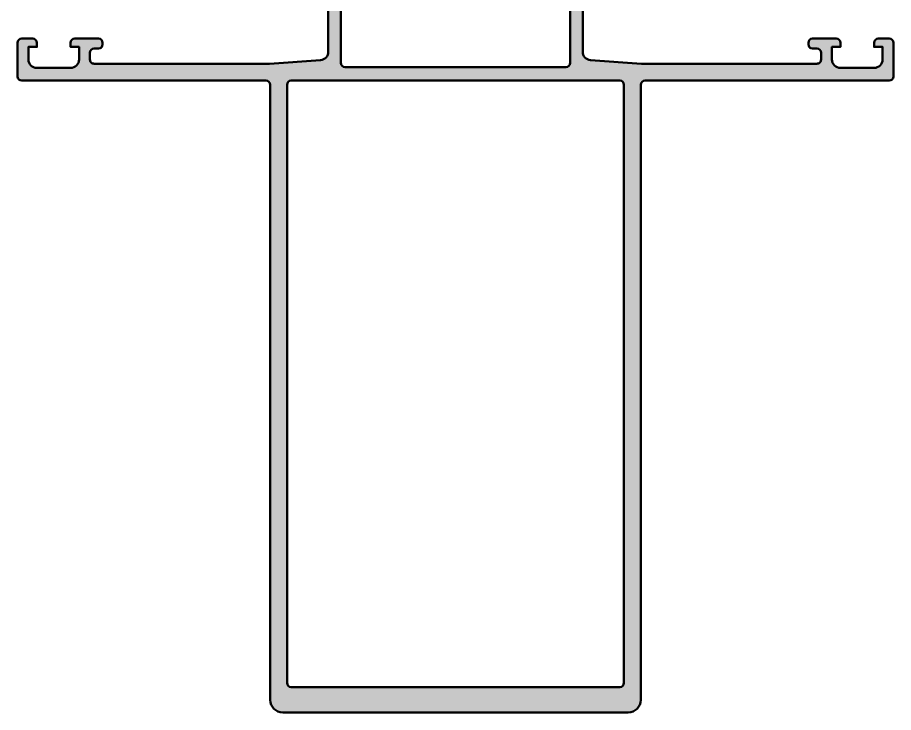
# Model space of a CAD drawing. Extents: x 0 to 104, y -75 to 90.
# Drawn here: x 0 to 104, y -75 to 7.5 of the extents above; entities that cross this region are included whole.
import ezdxf

# ---------------------------------------------------------------- set-up
doc = ezdxf.new("R2010")
doc.units = 0
doc.layers.add('0S-Alu contour', color=7, linetype='Continuous', lineweight=50)
doc.layers.add('0S-Alu hatch', color=252, linetype='Continuous', lineweight=25)

# ---------------------------------------------------------------- blocks, each defined once
blk = doc.blocks.new('445370__C6DA744D_197C_4B2D_B815_D65EE39B2504_')
at = {"layer": '0S-Alu hatch'}
h = blk.add_hatch(color=256, dxfattribs=at)
edge = h.paths.add_edge_path()
edge.add_line((36.9, 10.09999999999999), (36.90000000000001, 3.4311192034013))
edge.add_ellipse((35.9, 3.431119203401305), major_axis=(-1.000000000000007, 0), ratio=1, start_angle=94.08561677997528, end_angle=180, ccw=False)
edge.add_line((35.97124704998792, 2.433660503570565), (29.9, 2))
edge.add_line((29.9, 2), (9.100000000000001, 1.999999999999998))
edge.add_ellipse((9.1, 2.499999999999999), major_axis=(-0.5000000000000009, 0), ratio=1, start_angle=0, end_angle=90.0000000000004, ccw=False)
edge.add_line((8.6, 2.5), (8.599999999999998, 3.299999999999999))
edge.add_ellipse((9.099999999999998, 3.299999999999998), major_axis=(-0.5, 0), ratio=1, start_angle=270, end_angle=360, ccw=False)
edge.add_line((9.099999999999998, 3.799999999999998), (9.600000000000001, 3.799999999999998))
edge.add_arc((9.600000000000001, 4.299999999999998), 0.5, 270, 360)
edge.add_line((10.1, 4.300000000000003), (10.1, 4.500000000000006))
edge.add_arc((9.600000000000001, 4.500000000000001), 0.4999999999999983, 0, 90)
edge.add_line((9.600000000000001, 5), (6.800000000000002, 5.000000000000001))
edge.add_arc((6.800000000000002, 4.500000000000001), 0.5000000000000009, 90, 180)
edge.add_line((6.300000000000001, 4.5), (6.300000000000001, 3.999999999999999))
edge.add_line((6.300000000000001, 3.999999999999999), (7.300000000000001, 3.999999999999999))
edge.add_line((7.300000000000001, 3.999999999999999), (7.300000000000001, 2.5))
edge.add_ellipse((6.3, 2.5), major_axis=(-1, 0), ratio=1, start_angle=90, end_angle=180, ccw=False)
edge.add_line((6.3, 1.499999999999999), (2.299999999999999, 1.499999999999999))
edge.add_ellipse((2.3, 2.499999999999999), major_axis=(-1, 0), ratio=1, start_angle=0, end_angle=90, ccw=False)
edge.add_line((1.299999999999999, 2.499999999999999), (1.299999999999999, 3.999999999999998))
edge.add_line((1.299999999999999, 3.999999999999998), (2.299999999999999, 3.999999999999999))
edge.add_line((2.299999999999999, 3.999999999999999), (2.299999999999999, 4.499999999999999))
edge.add_arc((1.799999999999999, 4.499999999999999), 0.5, 0, 90)
edge.add_line((1.799999999999999, 4.999999999999999), (0.4999999999999999, 5))
edge.add_arc((0.4999999999999999, 4.5), 0.5, 90, 180)
edge.add_line((-2e-16, 4.5), (0, 0.5))
edge.add_arc((0.5, 0.5), 0.5, 180, 269.9999999999999)
edge.add_line((0.4999999999999998, 0), (29.5, 0))
edge.add_ellipse((29.5, -0.5000000000000013), major_axis=(-0.5000000000000013, 0), ratio=1, start_angle=180, end_angle=270, ccw=False)
edge.add_line((30, -0.5), (30, -73.5))
edge.add_arc((31.5, -73.5), 1.5, 180, 270)
edge.add_line((31.5, -75), (72.5, -75))
edge.add_arc((72.5, -73.5), 1.5, 270, 360)
edge.add_line((74, -73.5), (74, -0.5))
edge.add_ellipse((74.5, -0.4999999999999949), major_axis=(-0.5, 0), ratio=1, start_angle=270, end_angle=360, ccw=False)
edge.add_line((74.5, 0), (103.5, 0))
edge.add_arc((103.5, 0.5), 0.5, 270, 360)
edge.add_line((104, 0.5), (104, 4.500000000000001))
edge.add_arc((103.5, 4.5), 0.5, 0, 90)
edge.add_line((103.5, 5), (102.2, 5.000000000000006))
edge.add_arc((102.2, 4.50000000000002), 0.4999999999999858, 90.0000000000016, 180)
edge.add_line((101.7, 4.500000000000034), (101.7, 3.999999999999999))
edge.add_line((101.7, 3.999999999999999), (102.7, 3.999999999999998))
edge.add_line((102.7, 3.999999999999998), (102.7, 2.5))
edge.add_ellipse((101.7, 2.499999999999989), major_axis=(-0.9999999999999857, 0), ratio=1, start_angle=89.9999999999992, end_angle=180, ccw=False)
edge.add_line((101.7, 1.499999999999999), (97.70000000000003, 1.499999999999993))
edge.add_ellipse((97.70000000000003, 2.500000000000007), major_axis=(-1.000000000000013, 0), ratio=1, start_angle=0, end_angle=90, ccw=False)
edge.add_line((96.70000000000002, 2.500000000000007), (96.70000000000002, 3.999999999999999))
edge.add_line((96.70000000000002, 3.999999999999999), (97.70000000000002, 3.999999999999999))
edge.add_line((97.70000000000002, 3.999999999999999), (97.69999999999999, 4.499999999999998))
edge.add_arc((97.19999999999997, 4.499999999999998), 0.5, 0, 90)
edge.add_line((97.19999999999997, 4.999999999999998), (94.4, 5.000000000000001))
edge.add_arc((94.40000000000003, 4.499999999999987), 0.5000000000000142, 90.0000000000016, 180)
edge.add_line((93.9, 4.499999999999987), (93.89999999999998, 4.299999999999992))
edge.add_arc((94.4, 4.300000000000006), 0.5000000000000142, 180, 269.9999999999984)
edge.add_line((94.39999999999999, 3.799999999999991), (94.9, 3.799999999999986))
edge.add_ellipse((94.9, 3.299999999999976), major_axis=(-0.5000000000000094, 0), ratio=1, start_angle=180, end_angle=269.9999999999984, ccw=False)
edge.add_line((95.40000000000002, 3.300000000000003), (95.40000000000003, 2.500000000000046))
edge.add_ellipse((94.9, 2.500000000000019), major_axis=(-0.5000000000000142, 0), ratio=1, start_angle=89.9999999999983, end_angle=180, ccw=False)
edge.add_line((94.9, 1.999999999999999), (74.09999999999998, 2.000000000000001))
edge.add_line((74.09999999999998, 2.000000000000001), (68.02875295001212, 2.433660503570555))
edge.add_ellipse((68.10000000000004, 3.431119203401307), major_axis=(-1.000000000000016, 0), ratio=1, start_angle=0, end_angle=85.91438322002472, ccw=False)
edge.add_line((67.10000000000002, 3.431119203401303), (67.1, 10.1))
edge.add_ellipse((67.6, 10.10000000000001), major_axis=(-0.5, 0), ratio=1, start_angle=270, end_angle=360, ccw=False)
edge.add_line((67.6, 10.6), (68.49999999999999, 10.6))
edge.add_arc((68.49999999999997, 11.09999999999999), 0.5, 270.0000000000017, 360)
edge.add_line((68.99999999999997, 11.09999999999998), (69, 12.50000000000003))
edge.add_ellipse((69.07883644654306, 12.76752059199318), major_axis=(-0.278895056327466, 0), ratio=1, start_angle=-1.1645893740912925, end_angle=73.58012358050519, ccw=False)
edge.add_line((68.79999899999999, 12.77318899999152), (68.79999900000001, 13.22678299999145))
edge.add_ellipse((69.07886709564316, 13.2324436594686), major_axis=(-0.2789255417371311, 0), ratio=1, start_angle=-73.57540544464541, end_angle=1.1628700729060029, ccw=False)
edge.add_line((69, 13.49998699999152), (69, 15.37999800000001))
edge.add_arc((68.69999999999999, 15.37999800000001), 0.3000000000000114, 0, 90)
edge.add_line((68.69999999999999, 15.67999800000003), (67.72002568095718, 15.67999800000001))
edge.add_arc((67.7200256809572, 15.37999800000003), 0.2999999999999829, 90.00000000000543, 180)
edge.add_line((67.42002568095722, 15.37999800000003), (67.42002568095722, 12.62000000000003))
edge.add_ellipse((67.30002568095722, 12.62000000000005), major_axis=(-0.1200000000000045, 0), ratio=1, start_angle=90.00000000000682, end_angle=180, ccw=False)
edge.add_line((67.30002568095723, 12.50000000000003), (63.00000000000004, 12.50000000000003))
edge.add_ellipse((63.00000000000004, 13.00000000000002), major_axis=(-0.4999999999999841, 0), ratio=1, start_angle=0, end_angle=90, ccw=False)
edge.add_line((62.50000000000006, 13.00000000000007), (62.50000000000013, 13.70000000000009))
edge.add_line((62.50000000000013, 13.70000000000009), (63.8814954576225, 16.0928203230276))
edge.add_arc((63.76188021535185, 16.16188021535174), 0.1381197846482894, 330.0000000000001, 455.6225775507896)
edge.add_arc((64.23822324117361, 11.3233911381529), 4.999999999999283, 95.62257755079034, 162.2515836439296)
edge.add_ellipse((58.99999999999984, 13.00000000000073), major_axis=(-0.5000000000007006, 0), ratio=1, start_angle=90.0000000000008, end_angle=162.2515836439298, ccw=False)
edge.add_line((58.99999999999984, 12.50000000000003), (45.00000000000016, 12.50000000000003))
edge.add_ellipse((45.00000000000017, 13.00000000000063), major_axis=(-0.500000000000604, 0), ratio=1, start_angle=17.748416356071175, end_angle=89.9999999999983, ccw=False)
edge.add_arc((39.76177675882637, 11.32339113815278), 4.999999999999415, 17.74841635607047, 84.37742244920975)
edge.add_arc((40.23811978464812, 16.16188021535176), 0.1381197846482707, 84.37742244920356, 210.0000000000044)
edge.add_line((40.11850454237748, 16.09282032302761), (41.49999999999987, 13.70000000000009))
edge.add_line((41.49999999999987, 13.70000000000009), (41.49999999999993, 13.00000000000005))
edge.add_ellipse((40.99999999999996, 13.00000000000001), major_axis=(-0.4999999999999716, 0), ratio=1, start_angle=90, end_angle=180, ccw=False)
edge.add_line((40.99999999999996, 12.50000000000003), (36.6999743190428, 12.50000000000003))
edge.add_ellipse((36.6999743190428, 12.62000000000004), major_axis=(-0.1200000000000081, 0), ratio=1, start_angle=0, end_angle=89.9999999999967, ccw=False)
edge.add_line((36.57997431904279, 12.62000000000004), (36.57997431904279, 15.37999800000003))
edge.add_arc((36.27997431904279, 15.37999800000002), 0.3000000000000043, 0, 90)
edge.add_line((36.27997431904279, 15.67999800000003), (35.30000000000001, 15.67999800000003))
edge.add_arc((35.30000000000001, 15.37999800000003), 0.3000000000000043, 89.99999999999864, 180)
edge.add_line((35, 15.37999800000003), (35, 13.49998699999152))
edge.add_ellipse((34.92113290435682, 13.23244365946858), major_axis=(-0.2789255417371599, 0), ratio=1, start_angle=178.8371299271088, end_angle=253.57540544464422, ccw=False)
edge.add_line((35.200001, 13.22678299999149), (35.200001, 12.77318899999151))
edge.add_ellipse((34.92116355345695, 12.76752059199314), major_axis=(-0.2788950563274378, 0), ratio=1, start_angle=106.4198764194935, end_angle=181.1645893740976, ccw=False)
edge.add_line((35, 12.50000000000001), (35, 11.1))
edge.add_arc((35.5, 11.1), 0.5, 180, 270)
edge.add_line((35.5, 10.6), (36.4, 10.59999999999999))
edge.add_ellipse((36.40000000000001, 10.1), major_axis=(-0.4999999999999965, 0), ratio=1, start_angle=180, end_angle=270.0000000000008, ccw=False)
edge = h.paths.add_edge_path()
edge.add_line((65.1, 1.6), (38.9, 1.600000000000001))
edge.add_ellipse((38.9, 2.100000000000001), major_axis=(-0.5, 0), ratio=1, start_angle=0, end_angle=90, ccw=False)
edge.add_line((38.4, 2.100000000000001), (38.40000000000001, 10.3))
edge.add_ellipse((38.9, 10.3), major_axis=(-0.5, 0), ratio=1, start_angle=270, end_angle=360, ccw=False)
edge.add_line((38.9, 10.8), (65.1, 10.8))
edge.add_ellipse((65.1, 10.3), major_axis=(-0.5, 0), ratio=1, start_angle=180, end_angle=270, ccw=False)
edge.add_line((65.6, 10.3), (65.6, 2.100000000000001))
edge.add_ellipse((65.1, 2.1), major_axis=(-0.5, 0), ratio=1, start_angle=90, end_angle=180, ccw=False)
edge = h.paths.add_edge_path()
edge.add_line((32, -71.5), (32, -0.5))
edge.add_ellipse((32.5, -0.5), major_axis=(-0.5, 0), ratio=1, start_angle=270, end_angle=360, ccw=False)
edge.add_line((32.5, -1e-16), (71.5, 0))
edge.add_ellipse((71.5, -0.5), major_axis=(-0.5, 0), ratio=1, start_angle=180, end_angle=270, ccw=False)
edge.add_line((72, -0.5), (72, -71.5))
edge.add_ellipse((71.5, -71.5), major_axis=(-0.5, 0), ratio=1, start_angle=90, end_angle=180, ccw=False)
edge.add_line((71.5, -72), (32.5, -72))
edge.add_ellipse((32.5, -71.5), major_axis=(-0.5, 0), ratio=1, start_angle=0, end_angle=90, ccw=False)
at = {"layer": '0S-Alu contour', "color": 7}
for points in [[(36.27997431904279, 15.67999800000003), (35.30000000000001, 15.67999800000003)], [(40.11850454237748, 16.09282032302761), (41.49999999999987, 13.70000000000009), (41.49999999999993, 13.00000000000005)], [(62.50000000000006, 13.00000000000007), (62.50000000000013, 13.70000000000009), (63.8814954576225, 16.0928203230276)], [(68.69999999999999, 15.67999800000003), (67.72002568095718, 15.67999800000001)], [(35, 15.37999800000003), (35, 13.49998699999152)], [(36.57997431904279, 12.62000000000004), (36.57997431904279, 15.37999800000003)], [(67.42002568095722, 15.37999800000003), (67.42002568095722, 12.62000000000003)], [(69, 13.49998699999152), (69, 15.37999800000001)], [(35, 12.50000000000001), (35, 11.1)], [(35.200001, 13.22678299999149), (35.200001, 12.77318899999151)], [(40.99999999999996, 12.50000000000003), (36.6999743190428, 12.50000000000003)], [(58.99999999999984, 12.50000000000003), (45.00000000000016, 12.50000000000003)], [(67.30002568095723, 12.50000000000003), (63.00000000000004, 12.50000000000003)], [(68.79999899999999, 12.77318899999152), (68.79999900000001, 13.22678299999145)], [(68.99999999999997, 11.09999999999998), (69, 12.50000000000003)], [(35.5, 10.6), (36.4, 10.59999999999999)], [(38.9, 10.8), (65.1, 10.8)], [(67.6, 10.6), (68.49999999999999, 10.6)], [(36.9, 10.09999999999999), (36.90000000000001, 3.4311192034013)], [(38.4, 2.100000000000001), (38.40000000000001, 10.3)], [(65.6, 10.3), (65.6, 2.1)], [(67.10000000000002, 3.431119203401303), (67.1, 10.1)], [(-2e-16, 4.5), (0, 0.5)], [(1.799999999999999, 4.999999999999999), (0.4999999999999999, 5)], [(1.299999999999999, 2.499999999999999), (1.299999999999999, 3.999999999999998), (2.299999999999999, 3.999999999999999), (2.299999999999999, 4.499999999999999)], [(6.300000000000001, 4.5), (6.300000000000001, 3.999999999999999), (7.300000000000001, 3.999999999999999), (7.300000000000001, 2.5)], [(9.600000000000001, 5), (6.800000000000002, 5.000000000000001)], [(10.1, 4.300000000000003), (10.1, 4.500000000000006)], [(93.9, 4.499999999999987), (93.89999999999998, 4.299999999999992)], [(97.19999999999997, 4.999999999999998), (94.4, 5.000000000000001)], [(96.70000000000002, 2.500000000000007), (96.70000000000002, 3.999999999999999), (97.70000000000002, 3.999999999999999), (97.69999999999999, 4.499999999999998)], [(101.7, 4.500000000000034), (101.7, 3.999999999999999), (102.7, 3.999999999999998), (102.7, 2.5)], [(103.5, 5), (102.2, 5.000000000000006)], [(104, 0.5), (104, 4.500000000000001)], [(8.6, 2.5), (8.599999999999998, 3.299999999999999)], [(9.099999999999998, 3.799999999999998), (9.600000000000001, 3.799999999999998)], [(94.39999999999999, 3.799999999999991), (94.9, 3.799999999999986)], [(95.40000000000002, 3.300000000000003), (95.40000000000003, 2.500000000000046)], [(35.97124704998792, 2.433660503570565), (29.9, 2), (9.100000000000003, 1.999999999999998)], [(94.9, 1.999999999999999), (74.09999999999998, 2.000000000000001), (68.02875295001212, 2.433660503570555)], [(6.3, 1.499999999999999), (2.299999999999999, 1.499999999999999)], [(65.1, 1.6), (38.9, 1.600000000000001)], [(101.7, 1.499999999999999), (97.70000000000003, 1.499999999999993)], [(0.4999999999999998, 0), (29.5, 0)], [(32.5, -1e-16), (71.5, 0)], [(74.5, 0), (103.5, 0)], [(30, -0.5), (30, -73.5)], [(32, -71.5), (32, -0.5)], [(72, -0.5), (72, -71.5)], [(74, -73.5), (74, -0.5)], [(71.5, -72), (32.5, -72)], [(31.5, -75), (72.5, -75)]]:
    blk.add_lwpolyline(points, dxfattribs=at)
for centre, radius, start, end in [((35.30000000000001, 15.37999800000003), 0.3000000000000043, 89.99999999999864, 180), ((36.27997431904279, 15.37999800000002), 0.3000000000000043, 0, 90), ((40.23811978464812, 16.16188021535176), 0.1381197846482707, 84.37742244920356, 210.0000000000044), ((39.76177675882637, 11.32339113815278), 4.999999999999415, 17.74841635607047, 84.37742244920975), ((64.23822324117361, 11.3233911381529), 4.999999999999283, 95.62257755079034, 162.2515836439296), ((63.76188021535185, 16.16188021535174), 0.1381197846482894, 330.0000000000001, 95.62257755078969), ((67.7200256809572, 15.37999800000003), 0.2999999999999829, 90.00000000000543, 180), ((68.69999999999999, 15.37999800000001), 0.3000000000000114, 0, 90), ((35.5, 11.1), 0.5, 180, 270), ((68.49999999999997, 11.09999999999999), 0.5, 270.0000000000017, 0), ((0.4999999999999999, 4.5), 0.5, 90, 180), ((1.799999999999999, 4.499999999999999), 0.5, 0, 90), ((6.800000000000002, 4.500000000000001), 0.5000000000000009, 90, 180), ((9.600000000000001, 4.500000000000001), 0.4999999999999983, 0, 90), ((9.600000000000001, 4.299999999999998), 0.5, 270, 0), ((94.40000000000003, 4.499999999999987), 0.5000000000000142, 90.0000000000016, 180), ((94.4, 4.300000000000006), 0.5000000000000142, 180, 269.9999999999984), ((97.19999999999997, 4.499999999999998), 0.5, 0, 90), ((102.2, 4.50000000000002), 0.4999999999999858, 90.0000000000016, 180), ((103.5, 4.5), 0.5, 0, 90), ((0.5, 0.5), 0.5, 180, 269.9999999999999), ((103.5, 0.5), 0.5, 270, 0), ((31.5, -73.5), 1.5, 180, 270), ((72.5, -73.5), 1.5, 270, 0)]:
    blk.add_arc(centre, radius, start, end, dxfattribs=at)
at = {"layer": '0S-Alu contour', "color": 7, "extrusion": (0, 0, -1)}
for centre, radius, start, end in [((-34.92113290435682, 13.23244365946858), 0.2789255417371599, 106.4245945553558, 181.1628700728912), ((-34.92116355345695, 12.76752059199314), 0.2788950563274378, 178.8354106259024, 253.5801235805065), ((-36.6999743190428, 12.62000000000004), 0.1200000000000081, 270.0000000000033, 0), ((-40.99999999999996, 13.00000000000001), 0.4999999999999716, 180, 270), ((-45.00000000000017, 13.00000000000063), 0.500000000000604, 270.0000000000017, 342.2515836439288), ((-58.99999999999984, 13.00000000000073), 0.5000000000007006, 197.7484163560702, 269.9999999999992), ((-63.00000000000004, 13.00000000000002), 0.4999999999999841, 270, 0), ((-67.30002568095722, 12.62000000000005), 0.1200000000000045, 180, 269.9999999999932), ((-69.07883644654306, 12.76752059199318), 0.278895056327466, 286.4198764194948, 1.16458937409129), ((-69.07886709564316, 13.2324436594686), 0.2789255417371311, 358.837129927094, 73.57540544464541), ((-36.40000000000001, 10.1), 0.4999999999999965, 89.9999999999992, 180), ((-38.9, 10.3), 0.5, 0, 90), ((-65.1, 10.3), 0.5, 90, 180), ((-67.6, 10.10000000000001), 0.5, 0, 90), ((-9.099999999999998, 3.299999999999998), 0.5, 0, 90), ((-35.9, 3.431119203401305), 1.000000000000007, 180, 265.9143832200247), ((-68.10000000000004, 3.431119203401307), 1.000000000000016, 274.0856167799753, 0), ((-94.9, 3.299999999999976), 0.5000000000000094, 90.0000000000016, 180), ((-2.3, 2.499999999999999), 1, 270, 0), ((-6.3, 2.5), 1, 180, 270), ((-9.1, 2.499999999999999), 0.5000000000000009, 269.9999999999996, 0), ((-38.9, 2.100000000000001), 0.5, 270, 0), ((-65.1, 2.1), 0.5, 180, 270), ((-94.9, 2.500000000000019), 0.5000000000000142, 180, 270.0000000000017), ((-97.70000000000003, 2.500000000000007), 1.000000000000013, 270, 0), ((-101.7, 2.499999999999989), 0.9999999999999857, 180, 270.0000000000008), ((-29.5, -0.5000000000000013), 0.5000000000000013, 90, 180), ((-32.5, -0.5), 0.5, 0, 90), ((-71.5, -0.5), 0.5, 90, 180), ((-74.5, -0.4999999999999949), 0.5, 0, 90), ((-32.5, -71.5), 0.5, 270, 0), ((-71.5, -71.5), 0.5, 180, 270)]:
    blk.add_arc(centre, radius, start, end, dxfattribs=at)
blk = doc.blocks.new('465520__DA781793_421A_44A3_80CD_0174F809181C_')
at = {"layer": '0S-Alu contour', "color": 7}
blk.add_blockref('445370__C6DA744D_197C_4B2D_B815_D65EE39B2504_', (0, 0), dxfattribs=at)

msp = doc.modelspace()

# ---------------------------------------------------------------- block references
at = {"layer": '0S-Alu contour', "color": 7}
msp.add_blockref('465520__DA781793_421A_44A3_80CD_0174F809181C_', (0, 0), dxfattribs=at)

doc.saveas('drawing.dxf')
